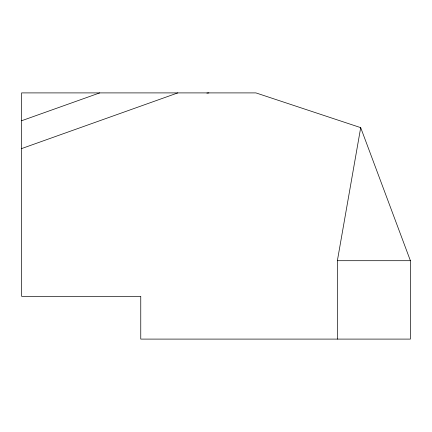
<?xml version="1.0" encoding="UTF-8"?>
<svg xmlns="http://www.w3.org/2000/svg" width="432" height="432" viewBox="0 0 432 432"><rect width="100%" height="100%" fill="white"/><g stroke="black" fill="none" stroke-linecap="round" stroke-linejoin="round"><path stroke-width="0.65" d="M337.376 339.098L337.376 260.701L360.698 127.64L255.911 92.902L21.6 92.902L21.6 296.325L140.762 296.325L140.762 339.098L410.4 339.098L410.4 260.701L360.698 127.64M21.6 120.744L99.706 92.902M21.6 148.586L177.806 92.902M206.879 93.118L208.883 92.902M337.376 260.701L410.4 260.701"/></g></svg>
